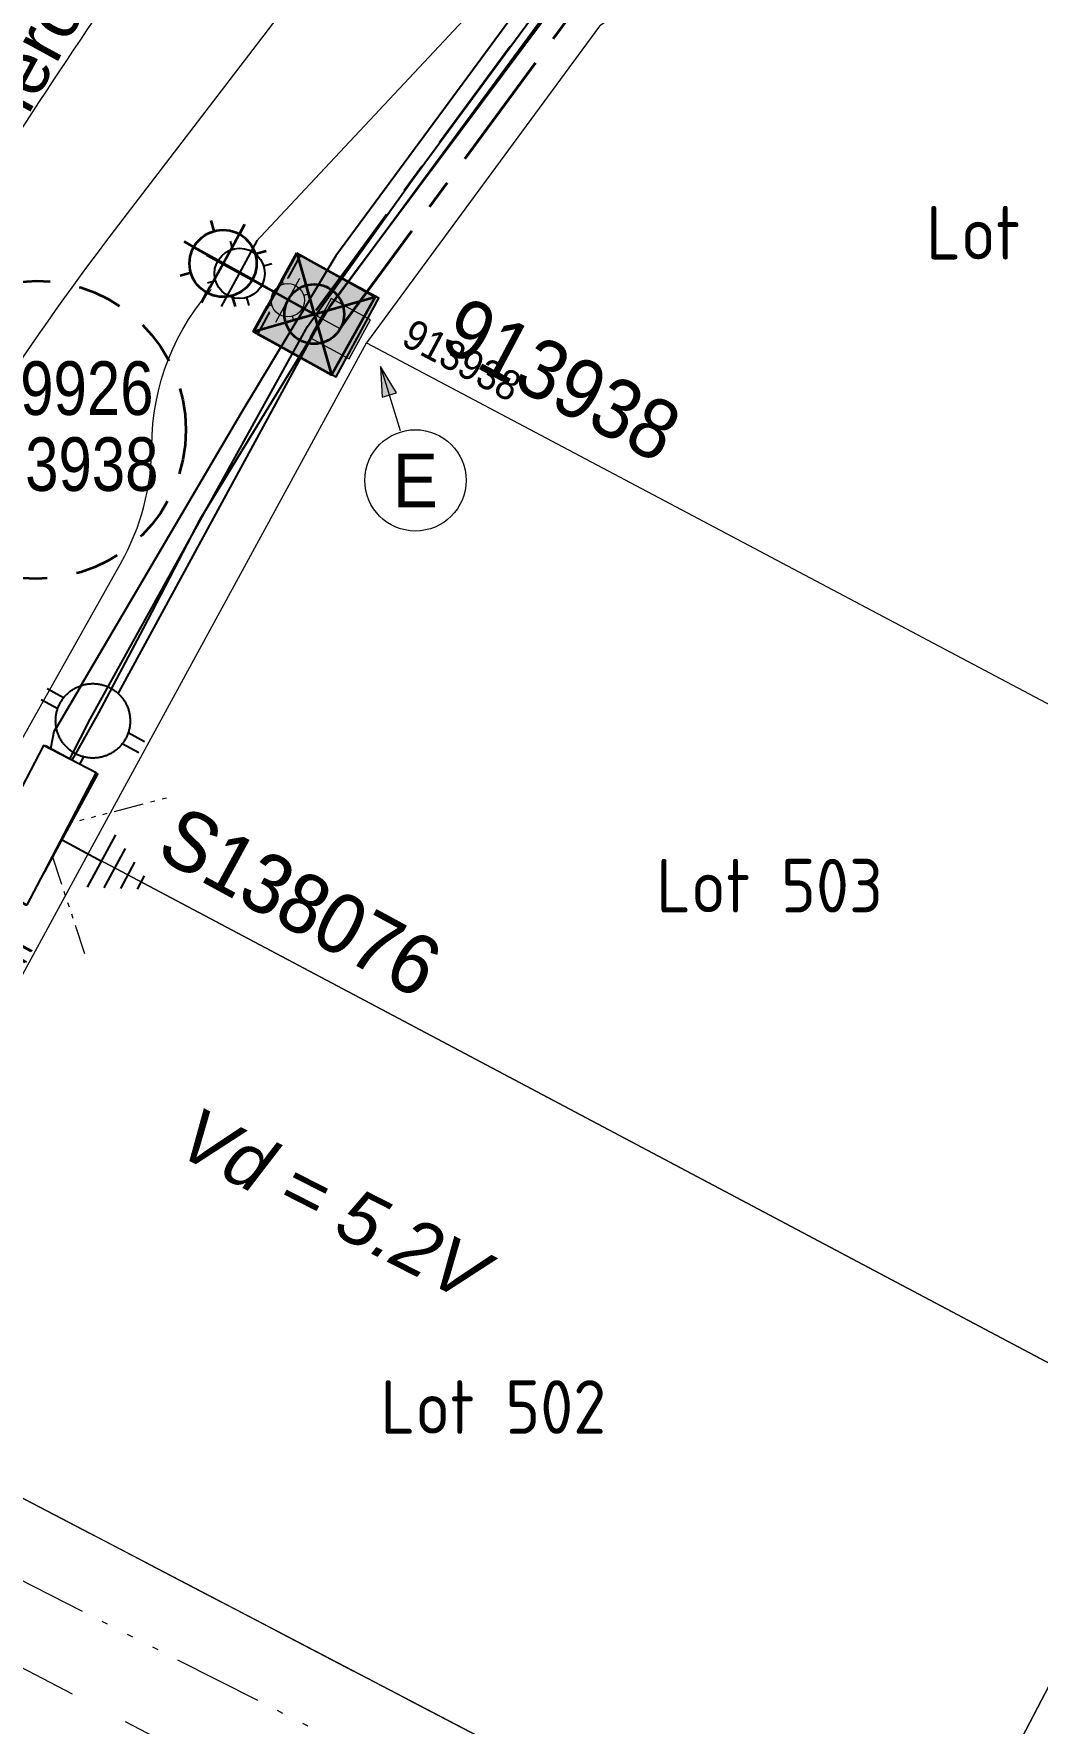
# Model space of a CAD drawing. Header units: metres. Extents: x 279683 to 1215799, y 6210454 to 24863887.
# Drawn here: x 280084.8 to 280118.5, y 6216981.9 to 6217038.6 of the extents above; entities that cross this region are included whole.
import ezdxf
from ezdxf.enums import TextEntityAlignment as Align

# ---------------------------------------------------------------- set-up
doc = ezdxf.new("R2010")
doc.units = ezdxf.units.M
for name, pattern in [('Cable Exist UG', [7, 4, -1, 1, -1]), ('Dash', [5, 3, -2]), ('DASHED', [19.05, 12.7, -6.35]), ('PHANTOM2', [2.45, 1, -0.25, 0.15, -0.25, 0.15, -0.25, 0.15, -0.25]), ('PHANTOMX2', [6.6, 3, -0.75, 0.2, -0.75, 0.2, -0.75, 0.2, -0.75])]:
    doc.linetypes.add(name, pattern=pattern)
doc.layers.get('0').update_dxf_attribs({"color": 6})
for name, color, linetype, lineweight in [('_User Miscellaneous1', 11, 'Continuous', 13), ('_User Miscellaneous5', 121, 'Continuous', 13), ('_User Miscellaneous6', 13, 'Continuous', 13), ('_User_HV_Exist', 1, 'Continuous', 25), ('_User_LV_Exist', 5, 'Continuous', 25), ('_User_SL_Exist', 4, 'Continuous', 35), ('Cadastre Developer_SP_NEW', 92, 'Continuous', 15), ('Cadastre Easements_SP_EXT', 58, 'DASHED', 15), ('Cadastre Land Parcels_SP_EXT', 118, 'Continuous', 15), ('Services_SP_EXT', 42, 'PHANTOMX2', 20), ('Services_SP_NEW', 2, 'PHANTOM2', 20)]:
    doc.layers.add(name, color=color, linetype=linetype, lineweight=lineweight)
for name, color, linetype in [('Equip_LV_NEW', 2, 'Continuous'), ('Equip_SP_SL_EXT', 7, 'Continuous'), ('Mains_LV_New_T84', 2, 'Cable x'), ('SupportsUG_SP_LV_NEW', 2, 'Continuous'), ('SupportsUG_SP_SL_EXT', 7, 'Continuous'), ('Trench_SP_NEW', 2, 'Continuous'), ('UG_Details_SP_MISC', 7, 'Continuous')]:
    doc.layers.add(name, color=color, linetype=linetype)
doc.styles.add('COLUMN_LABEL', font='arial.ttf', dxfattribs={"height": 2})
doc.styles.add('LotNum', font='isocp.shx')
doc.styles.add('POLE_LABEL', font='arial.ttf', dxfattribs={"height": 2})
doc.styles.add('SL_LABEL', font='arial.ttf', dxfattribs={"height": 2})
doc.styles.get("Standard").update_dxf_attribs({"font": 'arial.ttf'})
doc.linetypes.add('Cable 3', pattern='A,5,-0.01,[">>",Standard,S=1.5,R=0,X=0,Y=-0.735],-2.4', length=7.41)
doc.linetypes.add('Cable New UG', pattern='A,5.5,-0.01,["X",Standard,S=1.8,R=0,X=0,Y=-0.94],-1.7', length=7.21)
doc.linetypes.add('Cable x', pattern='A,4.5,-0.01,["X",Standard,S=1.25,R=0,X=0,Y=-0.65],-1.2', length=5.71)
doc.linetypes.add('IE Trench HV', pattern='A,4,-0.4,["/",Standard,S=2,R=0,X=0.25,Y=-1],-1.6', length=6)

# ---------------------------------------------------------------- blocks, each defined once
blk = doc.blocks.new('*U305')
at = {"layer": 'Services_SP_NEW'}
for points in [[(-1.7, 0), (1.5, 3)], [(1.5, -3), (-1.7, 0)]]:
    blk.add_lwpolyline(points, dxfattribs=at)
blk = doc.blocks.new('LV_UG_LINKS_OPEN_NEW')
at = {"layer": 'Equip_LV_NEW'}
for tag, flags, p in [('ACTUAL_STATUS', 9, (3.167, -1.667)), ('CONSTRUCTED_VOLTAGE', 9, (3.167, -1.833)), ('OPERATING_VOLTAGE', 9, (3.167, -2.167)), ('ORIENTATION', 9, (3.167, -2.333)), ('NO_PHASES', 9, (3.167, -2)), ('STATE', 9, (3.167, -2.5)), ('SWITCH_TYPE', 9, (3.167, -2.667)), ('USAGE', 9, (3.167, -2.833)), ('OWNED_BY', 9, (3.167, -3.167)), ('OPERATED_BY', 9, (3.167, -3.333)), ('NOTES', 9, (3.167, -3)), ('TYPE', 9, (3.167, -3.833)), ('Z', 1, (3.167, -4)), ('MAINTAINED_BY', 9, (3.167, -3.5)), ('NUMBER_OF_PHASES', 9, (3.167, -3.667))]:
    blk.add_attdef(tag, text='', height=0.167, dxfattribs=dict(at, flags=flags)).set_placement(p, align=Align.MIDDLE_LEFT)
blk.add_wipeout([(4, 1.25), (3.969, 1.25), (3.939, 1.248), (3.908, 1.247), (3.877, 1.244), (3.847, 1.241), (3.817, 1.236), (3.786, 1.232), (3.756, 1.226), (3.726, 1.22), (3.696, 1.213), (3.667, 1.205), (3.637, 1.196), (3.608, 1.187), (3.579, 1.177), (3.55, 1.166), (3.522, 1.155), (3.493, 1.143), (3.466, 1.13), (3.438, 1.117), (3.411, 1.102), (3.384, 1.088), (3.357, 1.072), (3.331, 1.056), (3.306, 1.039), (3.28, 1.022), (3.255, 1.004), (3.231, 0.985), (3.207, 0.966), (3.184, 0.947), (3.161, 0.926), (3.138, 0.905), (3.116, 0.884), (3.095, 0.862), (3.074, 0.839), (3.053, 0.816), (3.034, 0.793), (3.015, 0.769), (2.996, 0.745), (2.978, 0.72), (2.961, 0.694), (2.944, 0.669), (2.928, 0.643), (2.912, 0.616), (2.898, 0.589), (2.883, 0.562), (2.87, 0.534), (2.857, 0.507), (2.845, 0.478), (2.834, 0.45), (2.823, 0.421), (2.813, 0.392), (2.804, 0.363), (2.795, 0.333), (2.787, 0.304), (2.78, 0.274), (2.774, 0.244), (2.768, 0.214), (2.764, 0.183), (2.759, 0.153), (2.756, 0.123), (2.753, 0.092), (2.752, 0.061), (2.75, 0.031), (2.75, 0), (2.75, -0.031), (2.752, -0.061), (2.753, -0.092), (2.756, -0.123), (2.759, -0.153), (2.764, -0.183), (2.768, -0.214), (2.774, -0.244), (2.78, -0.274), (2.787, -0.304), (2.795, -0.333), (2.804, -0.363), (2.813, -0.392), (2.823, -0.421), (2.834, -0.45), (2.845, -0.478), (2.857, -0.507), (2.87, -0.534), (2.883, -0.562), (2.898, -0.589), (2.912, -0.616), (2.928, -0.643), (2.944, -0.669), (2.961, -0.694), (2.978, -0.72), (2.996, -0.745), (3.015, -0.769), (3.034, -0.793), (3.053, -0.816), (3.074, -0.839), (3.095, -0.862), (3.116, -0.884), (3.138, -0.905), (3.161, -0.926), (3.184, -0.947), (3.207, -0.966), (3.231, -0.985), (3.255, -1.004), (3.28, -1.022), (3.306, -1.039), (3.331, -1.056), (3.357, -1.072), (3.384, -1.088), (3.411, -1.102), (3.438, -1.117), (3.466, -1.13), (3.493, -1.143), (3.522, -1.155), (3.55, -1.166), (3.579, -1.177), (3.608, -1.187), (3.637, -1.196), (3.667, -1.205), (3.696, -1.213), (3.726, -1.22), (3.756, -1.226), (3.786, -1.232), (3.817, -1.236), (3.847, -1.241), (3.877, -1.244), (3.908, -1.247), (3.939, -1.248), (3.969, -1.25), (4, -1.25), (4.031, -1.25), (4.061, -1.248), (4.092, -1.247), (4.123, -1.244), (4.153, -1.241), (4.183, -1.236), (4.214, -1.232), (4.244, -1.226), (4.274, -1.22), (4.304, -1.213), (4.333, -1.205), (4.363, -1.196), (4.392, -1.187), (4.421, -1.177), (4.45, -1.166), (4.478, -1.155), (4.507, -1.143), (4.534, -1.13), (4.562, -1.117), (4.589, -1.102), (4.616, -1.088), (4.643, -1.072), (4.669, -1.056), (4.694, -1.039), (4.72, -1.022), (4.745, -1.004), (4.769, -0.985), (4.793, -0.966), (4.816, -0.947), (4.839, -0.926), (4.862, -0.905), (4.884, -0.884), (4.905, -0.862), (4.926, -0.839), (4.947, -0.816), (4.966, -0.793), (4.985, -0.769), (5.004, -0.745), (5.022, -0.72), (5.039, -0.694), (5.056, -0.669), (5.072, -0.643), (5.088, -0.616), (5.102, -0.589), (5.117, -0.562), (5.13, -0.534), (5.143, -0.507), (5.155, -0.478), (5.166, -0.45), (5.177, -0.421), (5.187, -0.392), (5.196, -0.363), (5.205, -0.333), (5.213, -0.304), (5.22, -0.274), (5.226, -0.244), (5.232, -0.214), (5.236, -0.183), (5.241, -0.153), (5.244, -0.123), (5.247, -0.092), (5.248, -0.061), (5.25, -0.031), (5.25, 0), (5.25, 0.031), (5.248, 0.061), (5.247, 0.092), (5.244, 0.123), (5.241, 0.153), (5.236, 0.183), (5.232, 0.214), (5.226, 0.244), (5.22, 0.274), (5.213, 0.304), (5.205, 0.333), (5.196, 0.363), (5.187, 0.392), (5.177, 0.421), (5.166, 0.45), (5.155, 0.478), (5.143, 0.507), (5.13, 0.534), (5.117, 0.562), (5.102, 0.589), (5.088, 0.616), (5.072, 0.643), (5.056, 0.669), (5.039, 0.694), (5.022, 0.72), (5.004, 0.745), (4.985, 0.769), (4.966, 0.793), (4.947, 0.816), (4.926, 0.839), (4.905, 0.862), (4.884, 0.884), (4.862, 0.905), (4.839, 0.926), (4.816, 0.947), (4.793, 0.966), (4.769, 0.985), (4.745, 1.004), (4.72, 1.022), (4.694, 1.039), (4.669, 1.056), (4.643, 1.072), (4.616, 1.088), (4.589, 1.102), (4.562, 1.117), (4.534, 1.13), (4.507, 1.143), (4.478, 1.155), (4.45, 1.166), (4.421, 1.177), (4.392, 1.187), (4.363, 1.196), (4.333, 1.205), (4.304, 1.213), (4.274, 1.22), (4.244, 1.226), (4.214, 1.232), (4.183, 1.236), (4.153, 1.241), (4.123, 1.244), (4.092, 1.247), (4.061, 1.248), (4.031, 1.25)]).dxf.layer = 'Equip_LV_NEW'
for p, q in [((3.792, 1.863), (3.792, 1.232)), ((4.208, 1.863), (4.208, 1.232)), ((3.792, -1.232), (3.792, -1.863)), ((4.208, -1.232), (4.208, -1.863))]:
    blk.add_line(p, q, dxfattribs=at)
at = {"layer": 'Equip_LV_NEW', "flags": 128}
blk.add_lwpolyline([(4, 1.25), (3.969, 1.25), (3.939, 1.248), (3.908, 1.247), (3.877, 1.244), (3.847, 1.241), (3.817, 1.236), (3.786, 1.232), (3.756, 1.226), (3.726, 1.22), (3.696, 1.213), (3.667, 1.205), (3.637, 1.196), (3.608, 1.187), (3.579, 1.177), (3.55, 1.166), (3.522, 1.155), (3.493, 1.143), (3.466, 1.13), (3.438, 1.117), (3.411, 1.102), (3.384, 1.088), (3.357, 1.072), (3.331, 1.056), (3.306, 1.039), (3.28, 1.022), (3.255, 1.004), (3.231, 0.985), (3.207, 0.966), (3.184, 0.947), (3.161, 0.926), (3.138, 0.905), (3.116, 0.884), (3.095, 0.862), (3.074, 0.839), (3.053, 0.816), (3.034, 0.793), (3.015, 0.769), (2.996, 0.745), (2.978, 0.72), (2.961, 0.694), (2.944, 0.669), (2.928, 0.643), (2.912, 0.616), (2.898, 0.589), (2.883, 0.562), (2.87, 0.534), (2.857, 0.507), (2.845, 0.478), (2.834, 0.45), (2.823, 0.421), (2.813, 0.392), (2.804, 0.363), (2.795, 0.333), (2.787, 0.304), (2.78, 0.274), (2.774, 0.244), (2.768, 0.214), (2.764, 0.183), (2.759, 0.153), (2.756, 0.123), (2.753, 0.092), (2.752, 0.061), (2.75, 0.031), (2.75, 0), (2.75, -0.031), (2.752, -0.061), (2.753, -0.092), (2.756, -0.123), (2.759, -0.153), (2.764, -0.183), (2.768, -0.214), (2.774, -0.244), (2.78, -0.274), (2.787, -0.304), (2.795, -0.333), (2.804, -0.363), (2.813, -0.392), (2.823, -0.421), (2.834, -0.45), (2.845, -0.478), (2.857, -0.507), (2.87, -0.534), (2.883, -0.562), (2.898, -0.589), (2.912, -0.616), (2.928, -0.643), (2.944, -0.669), (2.961, -0.694), (2.978, -0.72), (2.996, -0.745), (3.015, -0.769), (3.034, -0.793), (3.053, -0.816), (3.074, -0.839), (3.095, -0.862), (3.116, -0.884), (3.138, -0.905), (3.161, -0.926), (3.184, -0.947), (3.207, -0.966), (3.231, -0.985), (3.255, -1.004), (3.28, -1.022), (3.306, -1.039), (3.331, -1.056), (3.357, -1.072), (3.384, -1.088), (3.411, -1.102), (3.438, -1.117), (3.466, -1.13), (3.493, -1.143), (3.522, -1.155), (3.55, -1.166), (3.579, -1.177), (3.608, -1.187), (3.637, -1.196), (3.667, -1.205), (3.696, -1.213), (3.726, -1.22), (3.756, -1.226), (3.786, -1.232), (3.817, -1.236), (3.847, -1.241), (3.877, -1.244), (3.908, -1.247), (3.939, -1.248), (3.969, -1.25), (4, -1.25), (4.031, -1.25), (4.061, -1.248), (4.092, -1.247), (4.123, -1.244), (4.153, -1.241), (4.183, -1.236), (4.214, -1.232), (4.244, -1.226), (4.274, -1.22), (4.304, -1.213), (4.333, -1.205), (4.363, -1.196), (4.392, -1.187), (4.421, -1.177), (4.45, -1.166), (4.478, -1.155), (4.507, -1.143), (4.534, -1.13), (4.562, -1.117), (4.589, -1.102), (4.616, -1.088), (4.643, -1.072), (4.669, -1.056), (4.694, -1.039), (4.72, -1.022), (4.745, -1.004), (4.769, -0.985), (4.793, -0.966), (4.816, -0.947), (4.839, -0.926), (4.862, -0.905), (4.884, -0.884), (4.905, -0.862), (4.926, -0.839), (4.947, -0.816), (4.966, -0.793), (4.985, -0.769), (5.004, -0.745), (5.022, -0.72), (5.039, -0.694), (5.056, -0.669), (5.072, -0.643), (5.088, -0.616), (5.102, -0.589), (5.117, -0.562), (5.13, -0.534), (5.143, -0.507), (5.155, -0.478), (5.166, -0.45), (5.177, -0.421), (5.187, -0.392), (5.196, -0.363), (5.205, -0.333), (5.213, -0.304), (5.22, -0.274), (5.226, -0.244), (5.232, -0.214), (5.236, -0.183), (5.241, -0.153), (5.244, -0.123), (5.247, -0.092), (5.248, -0.061), (5.25, -0.031), (5.25, 0), (5.25, 0.031), (5.248, 0.061), (5.247, 0.092), (5.244, 0.123), (5.241, 0.153), (5.236, 0.183), (5.232, 0.214), (5.226, 0.244), (5.22, 0.274), (5.213, 0.304), (5.205, 0.333), (5.196, 0.363), (5.187, 0.392), (5.177, 0.421), (5.166, 0.45), (5.155, 0.478), (5.143, 0.507), (5.13, 0.534), (5.117, 0.562), (5.102, 0.589), (5.088, 0.616), (5.072, 0.643), (5.056, 0.669), (5.039, 0.694), (5.022, 0.72), (5.004, 0.745), (4.985, 0.769), (4.966, 0.793), (4.947, 0.816), (4.926, 0.839), (4.905, 0.862), (4.884, 0.884), (4.862, 0.905), (4.839, 0.926), (4.816, 0.947), (4.793, 0.966), (4.769, 0.985), (4.745, 1.004), (4.72, 1.022), (4.694, 1.039), (4.669, 1.056), (4.643, 1.072), (4.616, 1.088), (4.589, 1.102), (4.562, 1.117), (4.534, 1.13), (4.507, 1.143), (4.478, 1.155), (4.45, 1.166), (4.421, 1.177), (4.392, 1.187), (4.363, 1.196), (4.333, 1.205), (4.304, 1.213), (4.274, 1.22), (4.244, 1.226), (4.214, 1.232), (4.183, 1.236), (4.153, 1.241), (4.123, 1.244), (4.092, 1.247), (4.061, 1.248), (4.031, 1.25)], close=True, dxfattribs=at)
blk = doc.blocks.new('*U413')
at = {"layer": '_User_LV_Exist'}
for p, q in [((2.5, 1), (2.5, -1)), ((3, 0.75), (3, -0.75)), ((3.5, 0.5), (3.5, -0.5)), ((4, 0.25), (4, -0.25))]:
    blk.add_line(p, q, dxfattribs=at)
at = {"width": 0.9}
blk.add_attdef('ASSET_NUM', text='', height=2, dxfattribs=at).set_placement((4, 2), align=Align.MIDDLE_LEFT)
for tag, p, flags in [('SUBURB', (-2, 0), 1), ('STREETNAME', (-1.8, 0), 9), ('PARENT', (-1.6, 0), 9), ('NOTES', (-1.4, 0), 9), ('LOCATION', (-1.2, 0), 9), ('LEGEND', (-1, 0), 9), ('USAGE', (-0.8, 0), 9), ('SUPPORT_TYPE', (-0.6, 0), 9), ('STATE', (-0.4, 0), 9), ('OWNED_BY', (-0.2, 0), 9)]:
    blk.add_attdef(tag, p, '', height=0.2, rotation=270, dxfattribs=dict(flags=flags))
blk.add_wipeout([(1, 2.5), (1, -2.5), (-1, -2.5), (-1, 2.5)])
blk.add_lwpolyline([(-1, 2.5), (-1, -1.25), (-1, 1.25), (-1, -2.5), (1, -2.5), (1, 2.5)], close=True)
at = {"layer": '_User_LV_Exist'}
blk.add_line((1, 0), (2.5, 0), dxfattribs=at)
at = {"layer": 'Equip_LV_NEW', "ltscale": 10, "xscale": -1}
for rotation in [270, 90]:
    blk.add_blockref('LV_UG_LINKS_OPEN_NEW', (0, 0), dxfattribs=dict(at, rotation=rotation))
blk = doc.blocks.new('*U281')
blk.add_hatch(color=256).paths.add_polyline_path([(2.034, 0.601), (-0.601, 2.034), (-2.034, -0.601), (0.601, -2.034)])
blk.add_lwpolyline([(-0.601, 2.034), (-2.034, -0.601), (0.601, -2.034), (2.034, 0.601)], close=True)
at = {"flags": 1}
blk.add_attdef('Z', (-1.813, 2.351), '', height=0.2, rotation=180, dxfattribs=at)
at = {"flags": 9}
for tag, p in [('STREETNAME', (-1.813, 1.6)), ('SUBURB', (-1.813, 1.8)), ('NOTES', (-1.813, 2)), ('LOCATION', (-1.813, 1.4)), ('LEGEND', (-1.813, 1.2)), ('OWNED_BY', (-1.813, 0.6)), ('USAGE', (-1.813, 1)), ('STATE', (-1.813, 0.8)), ('COLUMN_TYPE', (-1.813, 0.4))]:
    blk.add_attdef(tag, text='', height=0.2, rotation=180, dxfattribs=at).set_placement(p, align=Align.MIDDLE_LEFT)
for tag, style, p in [('STRUCTURE_PLANT_NUMBER', 'POLE_LABEL', (-1.813, -0.031)), ('STREET_CODE', 'COLUMN_LABEL', (-1.813, 0.2))]:
    blk.add_attdef(tag, text='', height=0.2, rotation=180, dxfattribs=dict(at, style=style)).set_placement(p, align=Align.MIDDLE_LEFT)
at = {"style": 'COLUMN_LABEL', "width": 0.9, "flags": 8}
blk.add_attdef('ASSET_NUM', text='', height=2, rotation=270, dxfattribs=at).set_placement((2, -4), align=Align.MIDDLE_LEFT)
blk = doc.blocks.new('*U276')
at = {"width": 0.9}
blk.add_attdef('LNUMBER', text='', height=1, rotation=151.47305, dxfattribs=at).set_placement((-5.297, 4.017), align=Align.MIDDLE_LEFT)
at = {"flags": 9}
for tag, p in [('LRATECODE', (-7.4, 0)), ('LOUTREACHVOCAB', (-7.2, 0)), ('LOUTREACH', (-7, 0)), ('LANTNUMBER', (-6.6, 0)), ('LNEW', (-6.4, 0)), ('LMASTVOCAB', (-6.2, 0)), ('LMAST', (-6, 0)), ('LLAMPVOCAB', (-5.8, 0)), ('LLAMP', (-5.6, 0)), ('LEXIST', (-5.4, 0)), ('LCHARGE3PERCENT', (-5.2, 0)), ('LCHARGE3', (-5, 0)), ('NO_PHASES', (-1.2, 0)), ('LANTERN_TYPE', (-1, 0)), ('LANTERN_PURPOSE', (-0.8, 0)), ('CONTROL_TYPE', (-0.6, 0)), ('CONSTRUCTED_VOLTAGE', (-0.4, 0))]:
    blk.add_attdef(tag, text='', height=0.001, rotation=270, dxfattribs=at).set_placement(p, align=Align.MIDDLE_LEFT)
at = {"style": 'SL_LABEL', "flags": 9}
blk.add_attdef('STREET_CODE', text='', height=0.001, rotation=270, dxfattribs=at).set_placement((0.001, 0), align=Align.MIDDLE_LEFT)
at = {"flags": 1}
blk.add_attdef('Z', (0, 0), '', height=0.001, rotation=270, dxfattribs=at)
at = {"flags": 9}
for tag, p in [('LREMOVE', (0, -7.6)), ('LREPLACE', (0, -7.8)), ('LTYPE', (0, -8)), ('LTYPEVOCAB', (0, -8.2)), ('LEGEND', (0, -8.4)), ('SUBURB', (0, -8.6)), ('STREETNAME', (0, -8.8)), ('LOCATION', (0, -9)), ('NOTES', (0, -9.2)), ('MAINTAINED_BY', (0, -9.863))]:
    blk.add_attdef(tag, text='', height=0.001, dxfattribs=at).set_placement(p, align=Align.MIDDLE_LEFT)
blk.add_attdef('OPERATED_BY', (0, -9.607), '', height=0.001, dxfattribs=at)
blk.add_wipeout([(-4.621, 2.512), (-3.564, 3.144), (-2.333, 3.189), (-1.7, 2.131), (-1.656, 0.9), (-2.713, 0.267), (-3.945, 0.223), (-4.577, 1.281)])
for p, q in [((-3.564, 3.144), (-3.458, 2.785)), ((-3.139, 1.706), (-2.333, 3.189)), ((-3.139, 1.706), (-4.621, 2.512)), ((-3.945, 0.223), (-3.139, 1.706)), ((0.376, -0.204), (-3.139, 1.706)), ((-1.7, 2.131), (-2.06, 2.025)), ((-4.577, 1.281), (-4.217, 1.387)), ((-2.713, 0.267), (-2.82, 0.627))]:
    blk.add_line(p, q)
blk.add_circle((-3.139, 1.706), 1.125)
for tag, p in [('LCHARGE2PERCENT', (-4.8, 0)), ('LCHARGE2', (-4.6, 0)), ('LCHARGE1PERCENT', (-4.4, 0)), ('LCHARGE1', (-4.2, 0)), ('LCATEGORY', (-4, 0)), ('LBRACKETVOCAB', (-3.8, 0)), ('LBRACKET', (-3.6, 0)), ('LKINGHEIGHT', (-3.4, 0)), ('CREPLACE', (-3.2, 0)), ('CREMOVE', (-3, 0)), ('CNUMBER', (-2.8, 0)), ('CNEW', (-2.6, 0)), ('CEXIST', (-2.4, 0)), ('USAGE', (-2.2, 0)), ('STATE', (-2, 0)), ('OWNED_BY', (-1.8, 0)), ('ORIENTATION', (-1.6, 0)), ('OPERATING_VOLTAGE', (-1.4, 0))]:
    blk.add_attdef(tag, text='', height=0.001, rotation=270, dxfattribs=at).set_placement(p, align=Align.MIDDLE_LEFT)
blk = doc.blocks.new('*U325')
blk.add_hatch(color=256).paths.add_polyline_path([(2.03, 0.6), (-0.6, 2.03), (-2.03, -0.6), (0.6, -2.03)])
blk.add_lwpolyline([(-0.6, 2.03), (-2.03, -0.6), (0.6, -2.03), (2.03, 0.6)], close=True)
at = {"flags": 9}
for tag, p in [('STREETNAME', (-3.56, 2.58)), ('LOCATION', (-3.56, 2.38)), ('SUBURB', (-3.56, 2.78)), ('LEGEND', (-3.56, 2.18)), ('NOTES', (-3.56, 2.98)), ('COLUMN_TYPE', (-3.56, 1.38)), ('OWNED_BY', (-3.56, 1.58)), ('USAGE', (-3.56, 1.98)), ('STATE', (-3.56, 1.78))]:
    blk.add_attdef(tag, text='', height=0.2, rotation=180, dxfattribs=at).set_placement(p, align=Align.MIDDLE_LEFT)
at = {"flags": 1}
blk.add_attdef('Z', (-3.56, 3.33), '', height=0.2, rotation=180, dxfattribs=at)
at = {"flags": 9}
for tag, style, p in [('STREET_CODE', 'COLUMN_LABEL', (-3.56, 1.18)), ('STRUCTURE_PLANT_NUMBER', 'POLE_LABEL', (-3.56, 0.95))]:
    blk.add_attdef(tag, text='', height=0.2, rotation=180, dxfattribs=dict(at, style=style)).set_placement(p, align=Align.MIDDLE_LEFT)
at = {"style": 'COLUMN_LABEL', "width": 0.9, "flags": 8}
blk.add_attdef('ASSET_NUM', text='', height=2, rotation=270, dxfattribs=at).set_placement((0.26, -3.02), align=Align.MIDDLE_LEFT)
blk = doc.blocks.new('*U326')
at = {"flags": 9}
for tag, p in [('LRATECODE', (-7.4, 0)), ('LOUTREACHVOCAB', (-7.2, 0)), ('LOUTREACH', (-7, 0)), ('LANTNUMBER', (-6.6, 0)), ('LNEW', (-6.4, 0)), ('LMASTVOCAB', (-6.2, 0)), ('LMAST', (-6, 0)), ('LLAMPVOCAB', (-5.8, 0)), ('LLAMP', (-5.6, 0)), ('LEXIST', (-5.4, 0)), ('LCHARGE3PERCENT', (-5.2, 0)), ('LCHARGE3', (-5, 0)), ('LCHARGE2PERCENT', (-4.8, 0)), ('LCHARGE2', (-4.6, 0)), ('LCHARGE1PERCENT', (-4.4, 0)), ('LCHARGE1', (-4.2, 0)), ('LCATEGORY', (-4, 0)), ('LBRACKETVOCAB', (-3.8, 0)), ('LBRACKET', (-3.6, 0)), ('LKINGHEIGHT', (-3.4, 0))]:
    blk.add_attdef(tag, text='', height=0.001, rotation=270, dxfattribs=at).set_placement(p, align=Align.MIDDLE_LEFT)
for tag, p in [('LREMOVE', (0, -7.6)), ('LREPLACE', (0, -7.8)), ('LTYPE', (0, -8)), ('LTYPEVOCAB', (0, -8.2)), ('LEGEND', (0, -8.4)), ('SUBURB', (0, -8.6)), ('STREETNAME', (0, -8.8)), ('LOCATION', (0, -9)), ('NOTES', (0, -9.2)), ('MAINTAINED_BY', (0, -9.86))]:
    blk.add_attdef(tag, text='', height=0.001, dxfattribs=at).set_placement(p, align=Align.MIDDLE_LEFT)
blk.add_attdef('OPERATED_BY', (0, -9.61), '', height=0.001, dxfattribs=at)
blk.add_wipeout([(-2.69, 1.43), (-1.63, 2.06), (-0.4, 2.11), (0.23, 1.05), (0.28, -0.18), (-0.78, -0.81), (-2.01, -0.86), (-2.65, 0.2)])
for p, q in [((-1.21, 0.62), (-2.69, 1.43)), ((-1.63, 2.06), (-1.53, 1.7)), ((-1.21, 0.62), (-0.4, 2.11)), ((-2.65, 0.2), (-2.29, 0.3)), ((-2.01, -0.86), (-1.21, 0.62)), ((2.31, -1.29), (-1.21, 0.62)), ((0.23, 1.05), (-0.13, 0.94)), ((-0.78, -0.81), (-0.89, -0.46))]:
    blk.add_line(p, q)
blk.add_circle((-1.21, 0.62), 1.12)
at = {"width": 0.9}
blk.add_attdef('LNUMBER', text='', height=1, rotation=151.473, dxfattribs=at).set_placement((-3.37, 2.93), align=Align.MIDDLE_LEFT)
at = {"flags": 9}
for tag, p in [('CREPLACE', (-3.2, 0)), ('CREMOVE', (-3, 0)), ('CNUMBER', (-2.8, 0)), ('CNEW', (-2.6, 0)), ('CEXIST', (-2.4, 0)), ('USAGE', (-2.2, 0)), ('STATE', (-2, 0)), ('OWNED_BY', (-1.8, 0)), ('ORIENTATION', (-1.6, 0)), ('OPERATING_VOLTAGE', (-1.4, 0)), ('NO_PHASES', (-1.2, 0)), ('LANTERN_TYPE', (-1, 0)), ('LANTERN_PURPOSE', (-0.8, 0)), ('CONTROL_TYPE', (-0.6, 0)), ('CONSTRUCTED_VOLTAGE', (-0.4, 0))]:
    blk.add_attdef(tag, text='', height=0.001, rotation=270, dxfattribs=at).set_placement(p, align=Align.MIDDLE_LEFT)
at = {"style": 'SL_LABEL', "flags": 9}
blk.add_attdef('STREET_CODE', text='', height=0.001, rotation=270, dxfattribs=at).set_placement((0, 0), align=Align.MIDDLE_LEFT)
at = {"flags": 1}
blk.add_attdef('Z', (0, 0), '', height=0.001, rotation=270, dxfattribs=at)
blk = doc.blocks.new('*U341')
at = {"linetype": 'Continuous'}
h = blk.add_hatch(color=256, dxfattribs=at)
h.dxf.hatch_style = 1
h.paths.add_polyline_path([(27.409, -38.175), (30.011, -36.682), (28.518, -34.08), (25.916, -35.573)])
h = blk.add_hatch(color=256)
h.dxf.hatch_style = 1
h.paths.add_polyline_path([(27.409, -38.175), (28.518, -34.08), (30.011, -36.682)])
for p, q in [((27.409, -38.175), (28.518, -34.08)), ((30.011, -36.682), (25.916, -35.573)), ((27.964, -36.127), (29.146, -38.187)), ((30.098, -37.715), (30, -38.077)), ((31.007, -38.416), (30.681, -38.603)), ((28.258, -38.771), (28.62, -38.869)), ((31.154, -39.555), (30.792, -39.457)), ((28.73, -39.723), (28.405, -39.91)), ((29.314, -40.611), (29.412, -40.249)), ((30.266, -40.139), (30.452, -40.464))]:
    blk.add_line(p, q)
blk.add_line((30.266, -40.139), (29.146, -38.187), dxfattribs=at)
blk.add_lwpolyline([(27.409, -38.175), (30.011, -36.682), (28.518, -34.08), (25.916, -35.573)], close=True)
at = {"flags": 128}
blk.add_lwpolyline([(27.409, -38.175), (28.518, -34.08), (30.011, -36.682), (27.409, -38.175)], dxfattribs=at)
at = {"linetype": 'Continuous', "flags": 128}
blk.add_lwpolyline([(28.486, -39.863), (30.925, -38.463)], dxfattribs=at)
for centre, radius in [((27.964, -36.127), 1), ((29.706, -39.163), 1.125)]:
    blk.add_circle(centre, radius)
blk = doc.blocks.new('*U344')
at = {"linetype": 'Dash', "ltscale": 0.5}
blk.add_circle((0, 0), 5, dxfattribs=at)
at = {"width": 0.8}
blk.add_attdef('SNUMBER', text='', height=1.8, dxfattribs=at).set_placement((0, 0.5), align=Align.CENTER)
at = {"flags": 1}
blk.add_attdef('Z', (0, 0), '', height=0.2, dxfattribs=at)
at = {"width": 0.8}
blk.add_attdef('CNUMBER', text='', height=1.8, dxfattribs=at).set_placement((0, -0.25), align=Align.TOP_CENTER)
blk = doc.blocks.new('*U416')
at = {"layer": '_User_LV_Exist'}
for p, q in [((-2.987, -0.801), (-3.012, 0.698)), ((-2.482, -1.043), (-2.517, 0.957)), ((-3.995, -0.319), (-4.004, 0.181)), ((-3.491, -0.56), (-3.508, 0.44))]:
    blk.add_line(p, q, dxfattribs=at)
at = {"width": 0.9}
blk.add_attdef('ASSET_NUM', text='', height=2, dxfattribs=at).set_placement((4, 2), align=Align.MIDDLE_LEFT)
for tag, p, flags in [('SUBURB', (-2, 0), 1), ('STREETNAME', (-1.8, 0), 9), ('PARENT', (-1.6, 0), 9), ('NOTES', (-1.4, 0), 9), ('LOCATION', (-1.2, 0), 9), ('LEGEND', (-1, 0), 9), ('USAGE', (-0.8, 0), 9), ('SUPPORT_TYPE', (-0.6, 0), 9), ('STATE', (-0.4, 0), 9), ('OWNED_BY', (-0.2, 0), 9)]:
    blk.add_attdef(tag, p, '', height=0.2, rotation=270, dxfattribs=dict(flags=flags))
blk.add_wipeout([(-0.957, -2.517), (-1.043, 2.482), (0.957, 2.517), (1.043, -2.482)])
blk.add_lwpolyline([(1.043, -2.482), (0.978, 1.267), (1.021, -1.233), (0.957, 2.517), (-1.043, 2.482), (-0.957, -2.517)], close=True)
at = {"layer": '_User_LV_Exist'}
blk.add_line((-1, -0.017), (-2.5, -0.043), dxfattribs=at)
at = {"layer": 'Equip_LV_NEW', "ltscale": 10, "rotation": 270.9833336027117}
blk.add_blockref('LV_UG_LINKS_OPEN_NEW', (0, 0), dxfattribs=at)
blk = doc.blocks.new('*U428')
h = blk.add_hatch(color=256)
h.dxf.hatch_style = 1
h.paths.add_polyline_path([(-1.118, 2.795), (-0.64, 2.942), (-1.172, 3.825)])
at = {"flags": 128}
blk.add_lwpolyline([(-1.118, 2.795), (-0.64, 2.942), (-1.172, 3.825), (-1.118, 2.795)], dxfattribs=at)
blk.add_wipeout([(0, 1.75), (-0.021, 1.75), (-0.043, 1.749), (-0.064, 1.749), (-0.086, 1.748), (-0.107, 1.747), (-0.129, 1.745), (-0.15, 1.744), (-0.172, 1.742), (-0.193, 1.739), (-0.214, 1.737), (-0.236, 1.734), (-0.257, 1.731), (-0.278, 1.728), (-0.299, 1.724), (-0.32, 1.72), (-0.341, 1.716), (-0.362, 1.712), (-0.383, 1.707), (-0.404, 1.703), (-0.425, 1.698), (-0.446, 1.692), (-0.467, 1.687), (-0.487, 1.681), (-0.508, 1.675), (-0.529, 1.668), (-0.549, 1.662), (-0.569, 1.655), (-0.59, 1.648), (-0.61, 1.64), (-0.63, 1.633), (-0.65, 1.625), (-0.67, 1.617), (-0.689, 1.608), (-0.709, 1.6), (-0.729, 1.591), (-0.748, 1.582), (-0.768, 1.573), (-0.787, 1.563), (-0.806, 1.553), (-0.825, 1.543), (-0.844, 1.533), (-0.863, 1.523), (-0.881, 1.512), (-0.9, 1.501), (-0.918, 1.49), (-0.936, 1.478), (-0.954, 1.467), (-0.972, 1.455), (-0.99, 1.443), (-1.008, 1.431), (-1.025, 1.418), (-1.042, 1.406), (-1.06, 1.393), (-1.077, 1.38), (-1.094, 1.366), (-1.11, 1.353), (-1.127, 1.339), (-1.143, 1.325), (-1.159, 1.311), (-1.175, 1.297), (-1.191, 1.282), (-1.207, 1.267), (-1.222, 1.253), (-1.237, 1.237), (-1.253, 1.222), (-1.267, 1.207), (-1.282, 1.191), (-1.297, 1.175), (-1.311, 1.159), (-1.325, 1.143), (-1.339, 1.127), (-1.353, 1.11), (-1.366, 1.094), (-1.38, 1.077), (-1.393, 1.06), (-1.406, 1.042), (-1.418, 1.025), (-1.431, 1.008), (-1.443, 0.99), (-1.455, 0.972), (-1.467, 0.954), (-1.478, 0.936), (-1.49, 0.918), (-1.501, 0.9), (-1.512, 0.881), (-1.523, 0.863), (-1.533, 0.844), (-1.543, 0.825), (-1.553, 0.806), (-1.563, 0.787), (-1.573, 0.768), (-1.582, 0.748), (-1.591, 0.729), (-1.6, 0.709), (-1.608, 0.689), (-1.617, 0.67), (-1.625, 0.65), (-1.633, 0.63), (-1.64, 0.61), (-1.648, 0.59), (-1.655, 0.569), (-1.662, 0.549), (-1.668, 0.529), (-1.675, 0.508), (-1.681, 0.487), (-1.687, 0.467), (-1.692, 0.446), (-1.698, 0.425), (-1.703, 0.404), (-1.707, 0.383), (-1.712, 0.362), (-1.716, 0.341), (-1.72, 0.32), (-1.724, 0.299), (-1.728, 0.278), (-1.731, 0.257), (-1.734, 0.236), (-1.737, 0.214), (-1.739, 0.193), (-1.742, 0.172), (-1.744, 0.15), (-1.745, 0.129), (-1.747, 0.107), (-1.748, 0.086), (-1.749, 0.064), (-1.749, 0.043), (-1.75, 0.021), (-1.75, 0), (-1.75, -0.021), (-1.749, -0.043), (-1.749, -0.064), (-1.748, -0.086), (-1.747, -0.107), (-1.745, -0.129), (-1.744, -0.15), (-1.742, -0.172), (-1.739, -0.193), (-1.737, -0.214), (-1.734, -0.236), (-1.731, -0.257), (-1.728, -0.278), (-1.724, -0.299), (-1.72, -0.32), (-1.716, -0.341), (-1.712, -0.362), (-1.707, -0.383), (-1.703, -0.404), (-1.698, -0.425), (-1.692, -0.446), (-1.687, -0.467), (-1.681, -0.487), (-1.675, -0.508), (-1.668, -0.529), (-1.662, -0.549), (-1.655, -0.569), (-1.648, -0.59), (-1.64, -0.61), (-1.633, -0.63), (-1.625, -0.65), (-1.617, -0.67), (-1.608, -0.689), (-1.6, -0.709), (-1.591, -0.729), (-1.582, -0.748), (-1.573, -0.768), (-1.563, -0.787), (-1.553, -0.806), (-1.543, -0.825), (-1.533, -0.844), (-1.523, -0.863), (-1.512, -0.881), (-1.501, -0.9), (-1.49, -0.918), (-1.478, -0.936), (-1.467, -0.954), (-1.455, -0.972), (-1.443, -0.99), (-1.431, -1.008), (-1.418, -1.025), (-1.406, -1.042), (-1.393, -1.06), (-1.38, -1.077), (-1.366, -1.094), (-1.353, -1.11), (-1.339, -1.127), (-1.325, -1.143), (-1.311, -1.159), (-1.297, -1.175), (-1.282, -1.191), (-1.267, -1.207), (-1.253, -1.222), (-1.237, -1.237), (-1.222, -1.253), (-1.207, -1.267), (-1.191, -1.282), (-1.175, -1.297), (-1.159, -1.311), (-1.143, -1.325), (-1.127, -1.339), (-1.11, -1.353), (-1.094, -1.366), (-1.077, -1.38), (-1.06, -1.393), (-1.042, -1.406), (-1.025, -1.418), (-1.008, -1.431), (-0.99, -1.443), (-0.972, -1.455), (-0.954, -1.467), (-0.936, -1.478), (-0.918, -1.49), (-0.9, -1.501), (-0.881, -1.512), (-0.863, -1.523), (-0.844, -1.533), (-0.825, -1.543), (-0.806, -1.553), (-0.787, -1.563), (-0.768, -1.573), (-0.748, -1.582), (-0.729, -1.591), (-0.709, -1.6), (-0.689, -1.608), (-0.67, -1.617), (-0.65, -1.625), (-0.63, -1.633), (-0.61, -1.64), (-0.59, -1.648), (-0.569, -1.655), (-0.549, -1.662), (-0.529, -1.668), (-0.508, -1.675), (-0.487, -1.681), (-0.467, -1.687), (-0.446, -1.692), (-0.425, -1.698), (-0.404, -1.703), (-0.383, -1.707), (-0.362, -1.712), (-0.341, -1.716), (-0.32, -1.72), (-0.299, -1.724), (-0.278, -1.728), (-0.257, -1.731), (-0.236, -1.734), (-0.214, -1.737), (-0.193, -1.739), (-0.172, -1.742), (-0.15, -1.744), (-0.129, -1.745), (-0.107, -1.747), (-0.086, -1.748), (-0.064, -1.749), (-0.043, -1.749), (-0.021, -1.75), (0, -1.75), (0.021, -1.75), (0.043, -1.749), (0.064, -1.749), (0.086, -1.748), (0.107, -1.747), (0.129, -1.745), (0.15, -1.744), (0.172, -1.742), (0.193, -1.739), (0.214, -1.737), (0.236, -1.734), (0.257, -1.731), (0.278, -1.728), (0.299, -1.724), (0.32, -1.72), (0.341, -1.716), (0.362, -1.712), (0.383, -1.707), (0.404, -1.703), (0.425, -1.698), (0.446, -1.692), (0.467, -1.687), (0.487, -1.681), (0.508, -1.675), (0.529, -1.668), (0.549, -1.662), (0.569, -1.655), (0.59, -1.648), (0.61, -1.64), (0.63, -1.633), (0.65, -1.625), (0.67, -1.617), (0.689, -1.608), (0.709, -1.6), (0.729, -1.591), (0.748, -1.582), (0.768, -1.573), (0.787, -1.563), (0.806, -1.553), (0.825, -1.543), (0.844, -1.533), (0.863, -1.523), (0.881, -1.512), (0.9, -1.501), (0.918, -1.49), (0.936, -1.478), (0.954, -1.467), (0.972, -1.455), (0.99, -1.443), (1.008, -1.431), (1.025, -1.418), (1.042, -1.406), (1.06, -1.393), (1.077, -1.38), (1.094, -1.366), (1.11, -1.353), (1.127, -1.339), (1.143, -1.325), (1.159, -1.311), (1.175, -1.297), (1.191, -1.282), (1.207, -1.267), (1.222, -1.253), (1.237, -1.237), (1.253, -1.222), (1.267, -1.207), (1.282, -1.191), (1.297, -1.175), (1.311, -1.159), (1.325, -1.143), (1.339, -1.127), (1.353, -1.11), (1.366, -1.094), (1.38, -1.077), (1.393, -1.06), (1.406, -1.042), (1.418, -1.025), (1.431, -1.008), (1.443, -0.99), (1.455, -0.972), (1.467, -0.954), (1.478, -0.936), (1.49, -0.918), (1.501, -0.9), (1.512, -0.881), (1.523, -0.863), (1.533, -0.844), (1.543, -0.825), (1.553, -0.806), (1.563, -0.787), (1.573, -0.768), (1.582, -0.748), (1.591, -0.729), (1.6, -0.709), (1.608, -0.689), (1.617, -0.67), (1.625, -0.65), (1.633, -0.63), (1.64, -0.61), (1.648, -0.59), (1.655, -0.569), (1.662, -0.549), (1.668, -0.529), (1.675, -0.508), (1.681, -0.487), (1.687, -0.467), (1.692, -0.446), (1.698, -0.425), (1.703, -0.404), (1.707, -0.383), (1.712, -0.362), (1.716, -0.341), (1.72, -0.32), (1.724, -0.299), (1.728, -0.278), (1.731, -0.257), (1.734, -0.236), (1.737, -0.214), (1.739, -0.193), (1.742, -0.172), (1.744, -0.15), (1.745, -0.129), (1.747, -0.107), (1.748, -0.086), (1.749, -0.064), (1.749, -0.043), (1.75, -0.021), (1.75, 0), (1.75, 0.021), (1.749, 0.043), (1.749, 0.064), (1.748, 0.086), (1.747, 0.107), (1.745, 0.129), (1.744, 0.15), (1.742, 0.172), (1.739, 0.193), (1.737, 0.214), (1.734, 0.236), (1.731, 0.257), (1.728, 0.278), (1.724, 0.299), (1.72, 0.32), (1.716, 0.341), (1.712, 0.362), (1.707, 0.383), (1.703, 0.404), (1.698, 0.425), (1.692, 0.446), (1.687, 0.467), (1.681, 0.487), (1.675, 0.508), (1.668, 0.529), (1.662, 0.549), (1.655, 0.569), (1.648, 0.59), (1.64, 0.61), (1.633, 0.63), (1.625, 0.65), (1.617, 0.67), (1.608, 0.689), (1.6, 0.709), (1.591, 0.729), (1.582, 0.748), (1.573, 0.768), (1.563, 0.787), (1.553, 0.806), (1.543, 0.825), (1.533, 0.844), (1.523, 0.863), (1.512, 0.881), (1.501, 0.9), (1.49, 0.918), (1.478, 0.936), (1.467, 0.954), (1.455, 0.972), (1.443, 0.99), (1.431, 1.008), (1.418, 1.025), (1.406, 1.042), (1.393, 1.06), (1.38, 1.077), (1.366, 1.094), (1.353, 1.11), (1.339, 1.127), (1.325, 1.143), (1.311, 1.159), (1.297, 1.175), (1.282, 1.191), (1.267, 1.207), (1.253, 1.222), (1.237, 1.237), (1.222, 1.253), (1.207, 1.267), (1.191, 1.282), (1.175, 1.297), (1.159, 1.311), (1.143, 1.325), (1.127, 1.339), (1.11, 1.353), (1.094, 1.366), (1.077, 1.38), (1.06, 1.393), (1.042, 1.406), (1.025, 1.418), (1.008, 1.431), (0.99, 1.443), (0.972, 1.455), (0.954, 1.467), (0.936, 1.478), (0.918, 1.49), (0.9, 1.501), (0.881, 1.512), (0.863, 1.523), (0.844, 1.533), (0.825, 1.543), (0.806, 1.553), (0.787, 1.563), (0.768, 1.573), (0.748, 1.582), (0.729, 1.591), (0.709, 1.6), (0.689, 1.608), (0.67, 1.617), (0.65, 1.625), (0.63, 1.633), (0.61, 1.64), (0.59, 1.648), (0.569, 1.655), (0.549, 1.662), (0.529, 1.668), (0.508, 1.675), (0.487, 1.681), (0.467, 1.687), (0.446, 1.692), (0.425, 1.698), (0.404, 1.703), (0.383, 1.707), (0.362, 1.712), (0.341, 1.716), (0.32, 1.72), (0.299, 1.724), (0.278, 1.728), (0.257, 1.731), (0.236, 1.734), (0.214, 1.737), (0.193, 1.739), (0.172, 1.742), (0.15, 1.744), (0.129, 1.745), (0.107, 1.747), (0.086, 1.748), (0.064, 1.749), (0.043, 1.749), (0.021, 1.75)])
blk.add_line((-1.172, 3.825), (-0.513, 1.673))
blk.add_circle((0, 0), 1.7)
at = {"width": 0.9}
blk.add_attdef('CODE', text='', height=1.8, dxfattribs=at).set_placement((0, 0), align=Align.MIDDLE_CENTER)
at = {"flags": 1}
blk.add_attdef('Z', (0, 0), '', height=0.2, dxfattribs=at)

msp = doc.modelspace()

# ---------------------------------------------------------------- linework, layer by layer
at = {"layer": '_User Miscellaneous6', "lineweight": 13, "ltscale": 0.7, "transparency": 33554559}
for p, q in [((280093.3009, 6217039.598), (280087.7592, 6217032.3766)), ((280087.7306, 6217020.8929), (280083.1014, 6217012.6668))]:
    msp.add_line(p, q, dxfattribs=at)
at = {"layer": '_User Miscellaneous6', "lineweight": 13, "ltscale": 0.7, "transparency": 33554559, "flags": 128}
msp.add_lwpolyline([(280087.7036, 6217020.845, 0.1281457), (280088.7317, 6217024.7462, -0.1896081), (280090.8908, 6217030.1907), (280100.6901, 6217040.6611, -0.0853812), (280112.5717, 6217049.6903, -0.0994754), (280118.9997, 6217051.2334, -0.1313921), (280129.0347, 6217048.77), (280133.0754, 6217046.552), (280147.5154, 6217038.6299, -0.4299449), (280174.1962, 6216952.4252), (280111.192, 6216836.8567, 1.5189994), (280133.1426, 6216834.815, -0.2060339), (280134.607, 6216850.5585), (280186.4884, 6216945.7238, 0.3389814), (280171.6678, 6217039.0987, 0.0369518), (280164.7303, 6217043.8288), (280159.6865, 6217046.4575, 0.0260236), (280143.3352, 6217051.8339), (280134.8878, 6217054.8862, -0.1941111), (280124.2797, 6217066.6918)], format="xyb", dxfattribs=at)
at = {"layer": '_User Miscellaneous6', "lineweight": 13, "ltscale": 0.7, "transparency": 33554559}
for centre, radius, start, end in [((280250.7236, 6216927.5619), 198.2616, 144.107628, 151.736372), ((280167.0918, 6216971.4969), 100, 142.497466, 151.236789)]:
    msp.add_arc(centre, radius, start, end, dxfattribs=at)
at = {"layer": 'Cadastre Developer_SP_NEW', "flags": 128}
for points in [[(280142.1579, 6217037.5935), (280127.4871, 6217045.6269), (280114.2465, 6217046.4916), (280103.756, 6217038.8484), (280095.9382, 6217028.2229), (280095.937, 6217028.2206), (280128.1769, 6217011.1481)], [(280086.601, 6217011.0645), (280095.9382, 6217028.2229), (280128.1769, 6217011.1481), (280142.1579, 6217037.5935), (280144.1811, 6217036.4857), (280120.9781, 6216992.8434)], [(280076.951, 6216993.322), (280086.601, 6217011.0645), (280120.9781, 6216992.8434), (280144.1811, 6217036.4857), (280146.1524, 6217035.4062), (280114.0434, 6216973.9442)], [(280146.1524, 6217035.4062), (280148.1324, 6217034.322), (280134.324, 6217007.2386), (280153.1844, 6216996.5253), (280135.406, 6216962.784), (280114.0434, 6216973.9442)]]:
    msp.add_lwpolyline(points, close=True, dxfattribs=at)
at = {"layer": 'Cadastre Easements_SP_EXT', "linetype": 'Dash'}
msp.add_lwpolyline([(280135.4059, 6216962.7839), (280076.9511, 6216993.3219), (280074.5371, 6216988.882), (280133.009, 6216958.3849), (280135.4059, 6216962.7839)], close=True, dxfattribs=at)
at = {"layer": 'Cadastre Land Parcels_SP_EXT', "linetype": 'Continuous'}
msp.add_lwpolyline([(280133.009, 6216958.385), (280135.406, 6216962.784), (280076.951, 6216993.322), (280074.537, 6216988.882), (280067.341, 6216975.65), (280111.948, 6216952.42), (280125.827, 6216945.19), (280133.009, 6216958.385)], close=True, dxfattribs=at)
at = {"layer": 'Services_SP_EXT'}
msp.add_lwpolyline([(280063.4038, 6217002.7775), (280077.835, 6216989.9979), (280149.4903, 6216953.5797)], dxfattribs=at)
at = {"layer": 'Trench_SP_NEW', "linetype": 'IE Trench HV', "flags": 128}
msp.add_lwpolyline([(280113.7429, 6217048.2281), (280102.5424, 6217040.0676), (280094.4866, 6217029.1184), (280075.4591, 6216994.1369)], dxfattribs=at)
at = {"layer": 'UG_Details_SP_MISC', "color": 7, "linetype": 'Cable Exist UG', "lineweight": 40, "flags": 128}
msp.add_lwpolyline([(280095.0908, 6217028.7585), (280103.0421, 6217039.5656), (280113.9503, 6217047.5131), (280127.7732, 6217046.6103)], dxfattribs=at)

# ---------------------------------------------------------------- block references
at = {"layer": '_User_SL_Exist', "linetype": 'ByBlock', "lineweight": -2}
msp.add_blockref('*U344', (280084.8764, 6217025.3006), dxfattribs=at).add_auto_attribs({'SNUMBER': 'L259926', 'CNUMBER': 'C913938'})
at = {"layer": 'Services_SP_NEW', "rotation": 331.4458606126652}
msp.add_blockref('*U305', (280086.6027, 6217011.0633), dxfattribs=at)
at = {"layer": 'SupportsUG_SP_SL_EXT', "ltscale": 0.7}
ref = msp.add_blockref('*U281', (280094.3168, 6217029.1172), dxfattribs=at)
ref.add_attrib('ASSET_NUM', '913938', dxfattribs={"layer": '0', "height": 2, "rotation": 332.05805, "style": 'COLUMN_LABEL', "width": 0.9}).set_placement((280098.7862, 6217028.9625), align=Align.MIDDLE_LEFT)

# ---------------------------------------------------------------- texts
at = {"layer": '_User_HV_Exist', "lineweight": 0, "insert": (280079.7061, 6217030.5644), "char_height": 1.75, "attachment_point": 2, "rotation": 61.33351}
msp.add_mtext('\\A1;({\\A0;A}44) 7/4.50 AAC "Mercury"  ', dxfattribs=at)
at = {"layer": '_User_LV_Exist', "linetype": 'Cable 3', "insert": (280094.8237, 6216999.2912), "char_height": 1.8, "attachment_point": 5, "rotation": 332.97799}
msp.add_mtext('{\\fArial|b0|i1|c0|p34;Vd = 5.2V}', dxfattribs=at)
at = {"layer": 'Cadastre Developer_SP_NEW', "style": 'LotNum'}
for s, p in [('Lot 504', (280118.5651, 6217031.9176)), ('Lot 503', (280109.4695, 6217010.0007)), ('Lot 502', (280100.197, 6216992.5001))]:
    msp.add_text(s, height=1.8, dxfattribs=at).set_placement(p, align=Align.MIDDLE_CENTER)

# ---------------------------------------------------------------- next in the draw order: block references
at = {"layer": 'Equip_SP_SL_EXT', "xscale": 0.75, "yscale": 0.75, "zscale": 0.75}
msp.add_blockref('*U276', (280094.0352, 6217029.271), dxfattribs=at)
at = {"layer": 'SupportsUG_SP_LV_NEW', "ltscale": 10, "rotation": 331.4458606126652}
msp.add_blockref('*U413', (280084.8459, 6217012.0193), dxfattribs=at).add_auto_attribs({'ASSET_NUM': 'S138076'})

# ---------------------------------------------------------------- next in the draw order: block references
at = {"layer": '_User Miscellaneous5', "ltscale": 0.7}
ref = msp.add_blockref('*U325', (280095.0582, 6217028.6986), dxfattribs=dict(at, xscale=0.5, yscale=0.5, zscale=0.5))
ref.add_attrib('ASSET_NUM', '913938', dxfattribs={"layer": '0', "height": 1, "rotation": 332.05805, "style": 'COLUMN_LABEL', "width": 0.9}).set_placement((280097.2929, 6217028.6213), align=Align.MIDDLE_LEFT)

# ---------------------------------------------------------------- next in the draw order: block references
at = {"layer": '_User Miscellaneous5', "xscale": 0.5, "yscale": 0.5, "zscale": 0.5}
msp.add_blockref('*U326', (280093.9047, 6217029.342), dxfattribs=at)

# ---------------------------------------------------------------- next in the draw order: linework, layer by layer
at = {"layer": '_User_LV_Exist', "linetype": 'Cable New UG', "flags": 128}
msp.add_lwpolyline([(280084.8271, 6217012.0297), (280086.9591, 6217015.7981), (280088.4614, 6217018.6306), (280090.3753, 6217022.3344), (280094.8118, 6217029.5979), (280101.9099, 6217039.1131), (280105.3889, 6217042.5368), (280108.9243, 6217045.1126), (280113.6353, 6217048.545), (280118.7016, 6217048.2141), (280124.2124, 6217047.8542), (280128.0405, 6217047.6042), (280132.762, 6217045.0188), (280140.2977, 6217040.8925), (280149.0995, 6217036.1475)], dxfattribs=at)
at = {"layer": '_User_SL_Exist', "linetype": 'Cable Exist UG', "flags": 128}
msp.add_lwpolyline([(280094.2496, 6217029.3048), (280095.465, 6217030.9544), (280102.3283, 6217040.2828), (280111.0909, 6217046.6671), (280111.0909, 6217046.6671), (280127.2717, 6217045.641), (280128.3191, 6217047.4515), (280128.3191, 6217047.4515)], dxfattribs=at)
at = {"layer": 'Mains_LV_New_T84', "color": 2, "linetype": 'Cable New UG', "flags": 128}
for points in [[(280089.1696, 6217065.8713), (280092.0957, 6217064.0288), (280092.2801, 6217059.3264), (280091.7668, 6217058.1946), (280112.572, 6217048.6466), (280111.4538, 6217047.2429), (280107.4286, 6217044.5045), (280102.0622, 6217040.8594), (280099.494, 6217037.3689), (280094.9163, 6217031.1368), (280091.7205, 6217025.8547), (280085.4435, 6217015.1797), (280084.8459, 6217012.0193)], [(280084.7204, 6217011.7885), (280086.6632, 6217015.586), (280093.9593, 6217028.7707), (280097.5862, 6217033.8375), (280100.7498, 6217038.1373), (280102.3283, 6217040.2828), (280105.4077, 6217042.5264), (280108.9431, 6217045.1022), (280113.6541, 6217048.5345), (280118.7204, 6217048.2037), (280124.2312, 6217047.8438), (280128.0593, 6217047.5938), (280132.7808, 6217045.0084), (280140.3165, 6217040.882), (280149.1183, 6217036.137)]]:
    msp.add_lwpolyline(points, dxfattribs=at)

# ---------------------------------------------------------------- next in the draw order: block references
at = {"layer": '_User_SL_Exist', "rotation": 211.0707297136049}
msp.add_blockref('*U341', (280136.7832, 6217012.676), dxfattribs=at)

# ---------------------------------------------------------------- next in the draw order: block references
at = {"layer": '_User Miscellaneous1'}
msp.add_blockref('*U428', (280097.5832, 6217023.6048), dxfattribs=at).add_auto_attribs({'CODE': 'E'})
at = {"layer": '_User_LV_Exist', "ltscale": 10, "rotation": 331.4458606126652}
msp.add_blockref('*U416', (280084.8271, 6217012.0297), dxfattribs=at).add_auto_attribs({'ASSET_NUM': 'S138076'})

doc.saveas('drawing.dxf')
